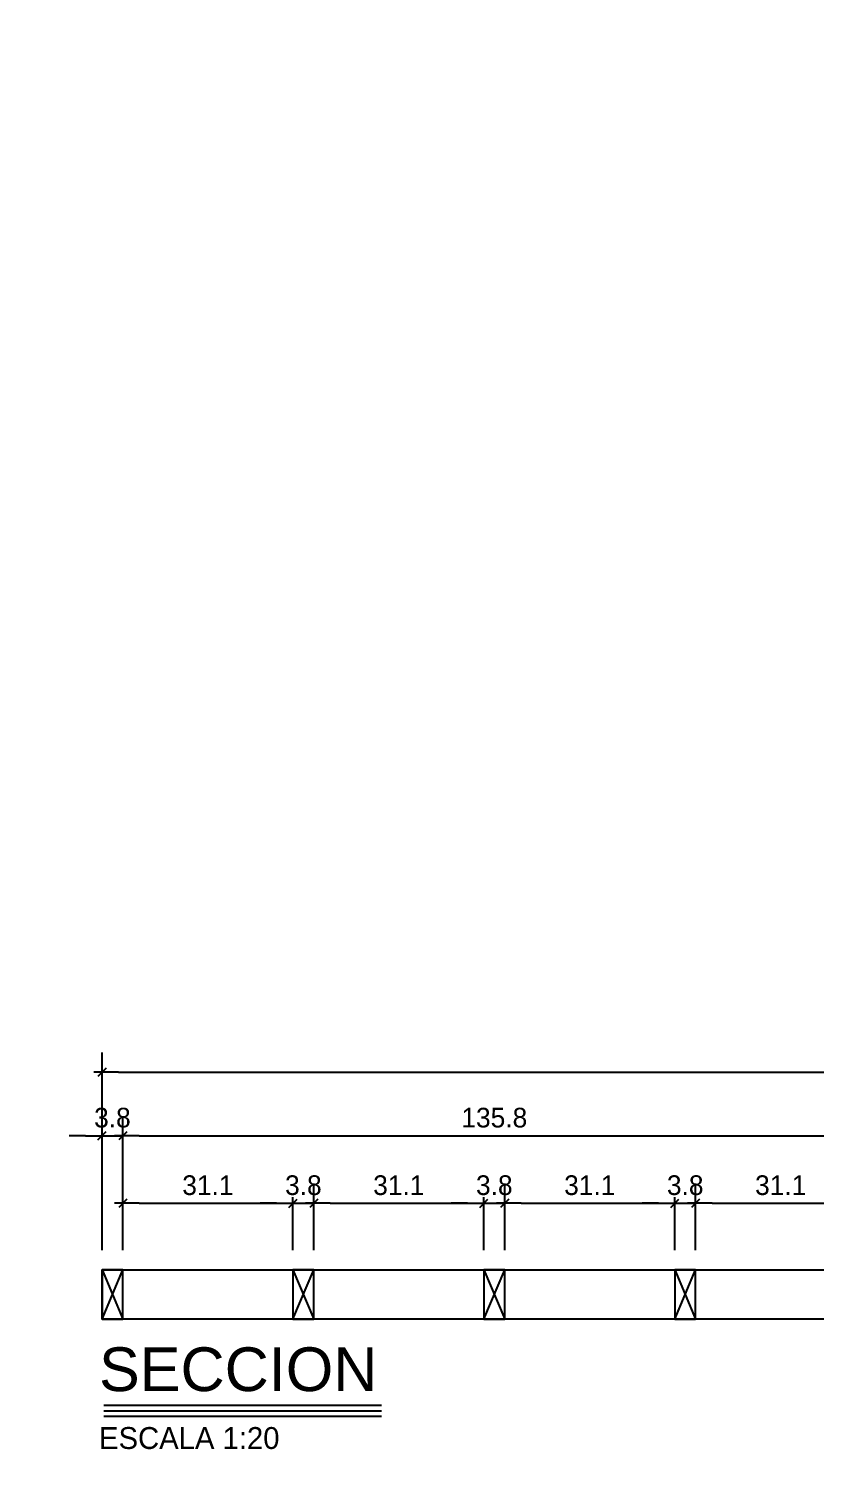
# Model space of a CAD drawing. Header units: millimetres. Extents: x 19458 to 19801, y 4351 to 4752.
# Drawn here: x 19518.848 to 19520.287, y 4507.75 to 4510.403 of the extents above; entities that cross this region are included whole.
import ezdxf
from ezdxf.enums import TextEntityAlignment as Align

# ---------------------------------------------------------------- set-up
doc = ezdxf.new("R2010")
doc.units = ezdxf.units.MM
for name, color, linetype in [('0 @ 0.2', 7, 'Continuous'), ('cotas', 1, 'Continuous'), ('cotas @ 400', 1, 'Continuous'), ('cotas @ 500', 1, 'Continuous'), ('PANELES PARED', 2, 'Continuous'), ('TEXTOS TITULOS @ 0.2', 3, 'Continuous')]:
    doc.layers.add(name, color=color, linetype=linetype)
doc.styles.add('century gothic', font='GOTHIC.TTF')
doc.styles.add('COTAS SMC', font='GOTHIC.TTF')
doc.styles.add('NOTAS', font='GOTHIC.TTF')
doc.styles.add('SMCtitulos', font='sanss___.ttf')
doc.dimstyles.new('ANOTATIVE 100 SMCONSTRUCCIONES', dxfattribs={"dimscale": 0, "dimtxt": 0.18, "dimasz": 0.15, "dimexe": 0.18, "dimexo": 0.09, "dimgap": 0.1, "dimtad": 1, "dimzin": 0, "dimdsep": 46, "dimtxsty": 'century gothic', "dimblk1": 'FLECHA1', "dimblk2": 'FLECHA1', "dimsah": 1, "dimcen": 0.18, "dimdle": 0.075, "dimclrd": 1, "dimclre": 1, "dimclrt": 2, "dimaunit": 1, "dimadec": 0, "dimazin": 0, "dimtfac": 0.75, "dimtix": 1, "dimtmove": 2, "dimatfit": 3, "dimfxl": 0.09, "dimtvp": 1.5, "dimtfill": 1, "dimtolj": 1, "dimtzin": 0, "dimarcsym": 0})
doc.dimstyles.new('ANOTATIVE CM SMCONSTRUCCIONES', dxfattribs={"dimscale": 0, "dimtxt": 0.18, "dimasz": 0.15, "dimexe": 0.18, "dimexo": 0.18, "dimgap": 0.07, "dimtad": 1, "dimdec": 1, "dimlfac": 100, "dimdsep": 46, "dimtxsty": 'century gothic', "dimblk1": 'FLECHA1', "dimblk2": 'FLECHA1', "dimsah": 1, "dimcen": 0.18, "dimdle": 0.075, "dimclrd": 1, "dimclre": 1, "dimclrt": 2, "dimaunit": 1, "dimadec": 0, "dimazin": 2, "dimtfac": 0.75, "dimtdec": 1, "dimtix": 1, "dimtmove": 2, "dimatfit": 3, "dimfxl": 0.09, "dimtvp": 1.5, "dimtfill": 1, "dimtolj": 1, "dimtzin": 0, "dimarcsym": 0})
doc.dimstyles.new('PIES SMCONSTRUCCIONES', dxfattribs={"dimscale": 0, "dimtxt": 0.18, "dimasz": 0.2, "dimexe": 0.18, "dimexo": 0, "dimgap": 0.1, "dimtad": 1, "dimdec": 0, "dimlfac": 39.370079, "dimzin": 0, "dimdsep": 46, "dimlunit": 4, "dimtxsty": 'COTAS SMC', "dimblk1": 'FLECHA1', "dimblk2": 'FLECHA1', "dimsah": 1, "dimcen": 0.2, "dimdle": 0.075, "dimclrd": 1, "dimclre": 1, "dimclrt": 2, "dimaunit": 1, "dimadec": 0, "dimazin": 0, "dimtfac": 0.75, "dimtdec": 0, "dimtix": 1, "dimtmove": 2, "dimatfit": 3, "dimfxl": 0.09, "dimtvp": 1.5, "dimtfill": 1, "dimtolj": 1, "dimtzin": 0, "dimarcsym": 0})

# ---------------------------------------------------------------- blocks, each defined once
blk = doc.blocks.new('FLECHA1')
at = {"color": 4}
blk.add_line((-0.246176, -0.248081), (0.248081, 0.25), dxfattribs=at)
at = {"color": 1}
blk.add_line((-1, 0), (0.496162, 0), dxfattribs=at)
blk = doc.blocks.new('*D1568')
at = {"layer": 'cotas', "color": 1, "lineweight": -2, "transparency": 16777216}
for p, q in [((19614.326, 4625.8448), (19614.326, 4700.8448)), ((19570.9836, 4550.8448), (19524.326, 4550.8448)), ((19614.326, 4548.4298), (19614.326, 4550.8448)), ((19570.5339, 4548.4298), (19524.326, 4548.4298)), ((19614.326, 4473.4298), (19614.326, 4398.4298))]:
    blk.add_line(p, q, dxfattribs=at)
at = {"layer": 'Defpoints', "color": 0, "transparency": 16777216}
for p in [(19614.326, 4550.8448), (19615.9836, 4550.8448), (19615.5339, 4548.4298)]:
    blk.add_point(p, dxfattribs=at)
at = {"layer": 'cotas', "color": 1, "lineweight": -2, "transparency": 16777216, "xscale": 75, "yscale": 75, "zscale": 75}
for p, rotation in [((19614.326, 4550.8448), 270), ((19614.326, 4548.4298), 90)]:
    blk.add_blockref('FLECHA1', p, dxfattribs=dict(at, rotation=rotation))
at = {"layer": 'cotas', "color": 2, "transparency": 16777216, "insert": (19517.3376, 4549.6373), "char_height": 90, "attachment_point": 5, "rotation": 90, "style": 'century gothic', "bg_fill": 3, "box_fill_scale": 1.1, "bg_fill_color": 256, "bg_fill_true_color": 13158600, "bg_fill_transparency": 0}
blk.add_mtext('\\A1;2.42', dxfattribs=at)
blk = doc.blocks.new('*D1620')
at = {"layer": 'cotas', "color": 1, "lineweight": -2, "transparency": 16777216}
for p, q in [((19614.326, 4610.8448), (19614.326, 4670.8448)), ((19579.9836, 4550.8448), (19542.326, 4550.8448)), ((19614.326, 4548.4298), (19614.326, 4550.8448)), ((19579.5339, 4548.4298), (19542.326, 4548.4298)), ((19614.326, 4488.4298), (19614.326, 4428.4298))]:
    blk.add_line(p, q, dxfattribs=at)
at = {"layer": 'Defpoints', "color": 0, "transparency": 16777216}
for p in [(19614.326, 4550.8448), (19615.9836, 4550.8448), (19615.5339, 4548.4298)]:
    blk.add_point(p, dxfattribs=at)
at = {"layer": 'cotas', "color": 1, "lineweight": -2, "transparency": 16777216, "xscale": 60, "yscale": 60, "zscale": 60}
for p, rotation in [((19614.326, 4550.8448), 270), ((19614.326, 4548.4298), 90)]:
    blk.add_blockref('FLECHA1', p, dxfattribs=dict(at, rotation=rotation))
at = {"layer": 'cotas', "color": 2, "transparency": 16777216, "insert": (19536.7353, 4549.6373), "char_height": 72, "attachment_point": 5, "rotation": 90, "style": 'century gothic', "bg_fill": 3, "box_fill_scale": 1.1, "bg_fill_color": 256, "bg_fill_true_color": 13158600, "bg_fill_transparency": 0}
blk.add_mtext('\\A1;2.42', dxfattribs=at)
blk = doc.blocks.new('*D1623')
at = {"layer": 'cotas', "color": 1, "lineweight": -2, "transparency": 16777216}
for p, q in [((19620.0128, 4651.7533), (19620.0128, 4751.7533)), ((19620.4168, 4551.7533), (19530.0128, 4551.7533)), ((19620.0128, 4550.5333), (19620.0128, 4551.7533)), ((19620.4168, 4550.5333), (19530.0128, 4550.5333)), ((19620.0128, 4450.5333), (19620.0128, 4350.5333))]:
    blk.add_line(p, q, dxfattribs=at)
at = {"layer": 'Defpoints', "color": 0, "transparency": 16777216}
for p in [(19620.0128, 4551.7533), (19620.4168, 4551.7533), (19620.4168, 4550.5333)]:
    blk.add_point(p, dxfattribs=at)
at = {"layer": 'cotas', "color": 1, "lineweight": -2, "transparency": 16777216, "xscale": 100, "yscale": 100, "zscale": 100}
for p, rotation in [((19620.0128, 4551.7533), 270), ((19620.0128, 4550.5333), 90)]:
    blk.add_blockref('FLECHA1', p, dxfattribs=dict(at, rotation=rotation))
at = {"layer": 'cotas', "color": 2, "transparency": 16777216, "insert": (19523.8809, 4551.1433), "char_height": 90, "attachment_point": 5, "rotation": 90, "style": 'COTAS SMC', "bg_fill": 3, "box_fill_scale": 1.1, "bg_fill_color": 256, "bg_fill_true_color": 13158600, "bg_fill_transparency": 0}
blk.add_mtext("\\A1;4'", dxfattribs=at)
blk = doc.blocks.new('*D1673')
at = {"layer": 'cotas', "color": 1, "lineweight": -2, "transparency": 16777216}
for p, q in [((19620.0128, 4631.7533), (19620.0128, 4711.7533)), ((19620.4168, 4551.7533), (19548.0128, 4551.7533)), ((19620.0128, 4550.5333), (19620.0128, 4551.7533)), ((19620.4168, 4550.5333), (19548.0128, 4550.5333)), ((19620.0128, 4470.5333), (19620.0128, 4390.5333))]:
    blk.add_line(p, q, dxfattribs=at)
at = {"layer": 'Defpoints', "color": 0, "transparency": 16777216}
for p in [(19620.0128, 4551.7533), (19620.4168, 4551.7533), (19620.4168, 4550.5333)]:
    blk.add_point(p, dxfattribs=at)
at = {"layer": 'cotas', "color": 1, "lineweight": -2, "transparency": 16777216, "xscale": 80, "yscale": 80, "zscale": 80}
for p, rotation in [((19620.0128, 4551.7533), 270), ((19620.0128, 4550.5333), 90)]:
    blk.add_blockref('FLECHA1', p, dxfattribs=dict(at, rotation=rotation))
at = {"layer": 'cotas', "color": 2, "transparency": 16777216, "insert": (19543.1073, 4551.1433), "char_height": 72, "attachment_point": 5, "rotation": 90, "style": 'COTAS SMC', "bg_fill": 3, "box_fill_scale": 1.1, "bg_fill_color": 256, "bg_fill_true_color": 13158600, "bg_fill_transparency": 0}
blk.add_mtext("\\A1;4'", dxfattribs=at)
blk = doc.blocks.new('PZ1')
at = {"layer": 'PANELES PARED'}
for p, q in [((19503.9863, 4507.8495), (19504.0243, 4507.7595)), ((19503.9863, 4507.7595), (19504.0243, 4507.8495))]:
    blk.add_line(p, q, dxfattribs=at)
blk.add_lwpolyline([(19503.9863, 4507.7595), (19504.0243, 4507.7595), (19504.0243, 4507.8495), (19503.9863, 4507.8495)], close=True, dxfattribs=at)
blk = doc.blocks.new('*U14')
at = {"color": 2}
blk.add_line((0, 0.052), (2.541, 0.052), dxfattribs=at)
at = {"color": 250}
blk.add_line((0, 0), (2.541, 0), dxfattribs=at)
at = {"color": 7}
blk.add_line((0, -0.047), (2.541, -0.047), dxfattribs=at)
at = {"color": 0, "linetype": 'ByBlock', "lineweight": -2, "style": 'NOTAS'}
for tag, p in [('1TITLE', (0.027, 1.014)), ('2TITLE', (-0.043, 0.181))]:
    blk.add_attdef(tag, p, '', height=0.3, dxfattribs=at)
blk.add_attdef('SCALE', text='', height=0.18, dxfattribs=at).set_placement((-0.043, -0.148), align=Align.TOP_LEFT)
blk = doc.blocks.new('*D213')
at = {"color": 1, "lineweight": -2, "transparency": 16777216}
for p, q in [((19518.9812, 4508.1704), (19518.9812, 4508.4156)), ((19519.0192, 4508.1704), (19519.0192, 4508.4156)), ((19518.9512, 4508.3796), (19518.9212, 4508.3796)), ((19518.9812, 4508.3796), (19519.0192, 4508.3796)), ((19519.0492, 4508.3796), (19519.0792, 4508.3796))]:
    blk.add_line(p, q, dxfattribs=at)
at = {"layer": 'Defpoints', "color": 0, "transparency": 16777216}
for p in [(19518.9812, 4508.1344), (19519.0192, 4508.1344)]:
    blk.add_point(p, dxfattribs=at)
at = {"color": 1, "lineweight": -2, "transparency": 16777216, "xscale": 0.03, "yscale": 0.03, "zscale": 0.03}
blk.add_blockref('FLECHA1', (19518.9812, 4508.3796), dxfattribs=at)
at = {"color": 1, "lineweight": -2, "transparency": 16777216, "xscale": 0.03, "yscale": 0.03, "zscale": 0.03, "rotation": 180}
blk.add_blockref('FLECHA1', (19519.0192, 4508.3796), dxfattribs=at)
at = {"color": 2, "transparency": 16777216, "insert": (19519.0002, 4508.4125), "char_height": 0.036, "attachment_point": 5, "style": 'century gothic', "bg_fill": 3, "box_fill_scale": 1.1, "bg_fill_color": 256, "bg_fill_true_color": 13158600, "bg_fill_transparency": 0}
blk.add_mtext('\\A1;3.8', dxfattribs=at)
at = {"layer": 'Defpoints', "color": 0, "transparency": 16777216}
blk.add_point((19519.0192, 4508.3796), dxfattribs=at)
blk = doc.blocks.new('*D222')
at = {"color": 1, "lineweight": -2, "transparency": 16777216}
for p, q in [((19519.0192, 4508.1704), (19519.0192, 4508.2921)), ((19519.3304, 4508.1704), (19519.3304, 4508.2921)), ((19519.0492, 4508.2561), (19519.3004, 4508.2561))]:
    blk.add_line(p, q, dxfattribs=at)
at = {"layer": 'Defpoints', "color": 0, "transparency": 16777216}
for p in [(19519.3304, 4508.2561), (19519.0192, 4508.1344), (19519.3304, 4508.1344)]:
    blk.add_point(p, dxfattribs=at)
at = {"color": 1, "lineweight": -2, "transparency": 16777216, "xscale": 0.03, "yscale": 0.03, "zscale": 0.03, "rotation": 180}
blk.add_blockref('FLECHA1', (19519.0192, 4508.2561), dxfattribs=at)
at = {"color": 1, "lineweight": -2, "transparency": 16777216, "xscale": 0.03, "yscale": 0.03, "zscale": 0.03}
blk.add_blockref('FLECHA1', (19519.3304, 4508.2561), dxfattribs=at)
at = {"color": 2, "transparency": 16777216, "insert": (19519.1748, 4508.289), "char_height": 0.036, "attachment_point": 5, "style": 'century gothic', "bg_fill": 3, "box_fill_scale": 1.1, "bg_fill_color": 256, "bg_fill_true_color": 13158600, "bg_fill_transparency": 0}
blk.add_mtext('\\A1;31.1', dxfattribs=at)
blk = doc.blocks.new('*D223')
at = {"color": 1, "lineweight": -2, "transparency": 16777216}
for p, q in [((19519.3304, 4508.1704), (19519.3304, 4508.2921)), ((19519.3684, 4508.1704), (19519.3684, 4508.2921)), ((19519.3004, 4508.2561), (19519.2704, 4508.2561)), ((19519.3304, 4508.2561), (19519.3684, 4508.2561)), ((19519.3984, 4508.2561), (19519.4284, 4508.2561))]:
    blk.add_line(p, q, dxfattribs=at)
at = {"layer": 'Defpoints', "color": 0, "transparency": 16777216}
for p in [(19519.3304, 4508.1344), (19519.3684, 4508.1344)]:
    blk.add_point(p, dxfattribs=at)
at = {"color": 1, "lineweight": -2, "transparency": 16777216, "xscale": 0.03, "yscale": 0.03, "zscale": 0.03}
blk.add_blockref('FLECHA1', (19519.3304, 4508.2561), dxfattribs=at)
at = {"color": 1, "lineweight": -2, "transparency": 16777216, "xscale": 0.03, "yscale": 0.03, "zscale": 0.03, "rotation": 180}
blk.add_blockref('FLECHA1', (19519.3684, 4508.2561), dxfattribs=at)
at = {"color": 2, "transparency": 16777216, "insert": (19519.3494, 4508.289), "char_height": 0.036, "attachment_point": 5, "style": 'century gothic', "bg_fill": 3, "box_fill_scale": 1.1, "bg_fill_color": 256, "bg_fill_true_color": 13158600, "bg_fill_transparency": 0}
blk.add_mtext('\\A1;3.8', dxfattribs=at)
at = {"layer": 'Defpoints', "color": 0, "transparency": 16777216}
blk.add_point((19519.3684, 4508.2561), dxfattribs=at)
blk = doc.blocks.new('*D224')
at = {"color": 1, "lineweight": -2, "transparency": 16777216}
for p, q in [((19519.3684, 4508.1704), (19519.3684, 4508.2921)), ((19519.6795, 4508.1704), (19519.6795, 4508.2921)), ((19519.3984, 4508.2561), (19519.6495, 4508.2561))]:
    blk.add_line(p, q, dxfattribs=at)
at = {"layer": 'Defpoints', "color": 0, "transparency": 16777216}
for p in [(19519.6795, 4508.2561), (19519.3684, 4508.1344), (19519.6795, 4508.1344)]:
    blk.add_point(p, dxfattribs=at)
at = {"color": 1, "lineweight": -2, "transparency": 16777216, "xscale": 0.03, "yscale": 0.03, "zscale": 0.03, "rotation": 180}
blk.add_blockref('FLECHA1', (19519.3684, 4508.2561), dxfattribs=at)
at = {"color": 1, "lineweight": -2, "transparency": 16777216, "xscale": 0.03, "yscale": 0.03, "zscale": 0.03}
blk.add_blockref('FLECHA1', (19519.6795, 4508.2561), dxfattribs=at)
at = {"color": 2, "transparency": 16777216, "insert": (19519.5239, 4508.289), "char_height": 0.036, "attachment_point": 5, "style": 'century gothic', "bg_fill": 3, "box_fill_scale": 1.1, "bg_fill_color": 256, "bg_fill_true_color": 13158600, "bg_fill_transparency": 0}
blk.add_mtext('\\A1;31.1', dxfattribs=at)
blk = doc.blocks.new('*D225')
at = {"color": 1, "lineweight": -2, "transparency": 16777216}
for p, q in [((19519.6795, 4508.1704), (19519.6795, 4508.2921)), ((19519.7175, 4508.1704), (19519.7175, 4508.2921)), ((19519.6495, 4508.2561), (19519.6195, 4508.2561)), ((19519.6795, 4508.2561), (19519.7175, 4508.2561)), ((19519.7475, 4508.2561), (19519.7775, 4508.2561))]:
    blk.add_line(p, q, dxfattribs=at)
at = {"layer": 'Defpoints', "color": 0, "transparency": 16777216}
for p in [(19519.6795, 4508.1344), (19519.7175, 4508.1344)]:
    blk.add_point(p, dxfattribs=at)
at = {"color": 1, "lineweight": -2, "transparency": 16777216, "xscale": 0.03, "yscale": 0.03, "zscale": 0.03}
blk.add_blockref('FLECHA1', (19519.6795, 4508.2561), dxfattribs=at)
at = {"color": 1, "lineweight": -2, "transparency": 16777216, "xscale": 0.03, "yscale": 0.03, "zscale": 0.03, "rotation": 180}
blk.add_blockref('FLECHA1', (19519.7175, 4508.2561), dxfattribs=at)
at = {"color": 2, "transparency": 16777216, "insert": (19519.6985, 4508.289), "char_height": 0.036, "attachment_point": 5, "style": 'century gothic', "bg_fill": 3, "box_fill_scale": 1.1, "bg_fill_color": 256, "bg_fill_true_color": 13158600, "bg_fill_transparency": 0}
blk.add_mtext('\\A1;3.8', dxfattribs=at)
at = {"layer": 'Defpoints', "color": 0, "transparency": 16777216}
blk.add_point((19519.7175, 4508.2561), dxfattribs=at)
blk = doc.blocks.new('*D226')
at = {"color": 1, "lineweight": -2, "transparency": 16777216}
for p, q in [((19519.7175, 4508.1704), (19519.7175, 4508.2921)), ((19520.0286, 4508.1704), (19520.0286, 4508.2921)), ((19519.7475, 4508.2561), (19519.9986, 4508.2561))]:
    blk.add_line(p, q, dxfattribs=at)
at = {"layer": 'Defpoints', "color": 0, "transparency": 16777216}
for p in [(19520.0286, 4508.2561), (19519.7175, 4508.1344), (19520.0286, 4508.1344)]:
    blk.add_point(p, dxfattribs=at)
at = {"color": 1, "lineweight": -2, "transparency": 16777216, "xscale": 0.03, "yscale": 0.03, "zscale": 0.03, "rotation": 180}
blk.add_blockref('FLECHA1', (19519.7175, 4508.2561), dxfattribs=at)
at = {"color": 1, "lineweight": -2, "transparency": 16777216, "xscale": 0.03, "yscale": 0.03, "zscale": 0.03}
blk.add_blockref('FLECHA1', (19520.0286, 4508.2561), dxfattribs=at)
at = {"color": 2, "transparency": 16777216, "insert": (19519.8731, 4508.289), "char_height": 0.036, "attachment_point": 5, "style": 'century gothic', "bg_fill": 3, "box_fill_scale": 1.1, "bg_fill_color": 256, "bg_fill_true_color": 13158600, "bg_fill_transparency": 0}
blk.add_mtext('\\A1;31.1', dxfattribs=at)
blk = doc.blocks.new('*D227')
at = {"color": 1, "lineweight": -2, "transparency": 16777216}
for p, q in [((19520.0286, 4508.1704), (19520.0286, 4508.2921)), ((19520.0666, 4508.1704), (19520.0666, 4508.2921)), ((19519.9986, 4508.2561), (19519.9686, 4508.2561)), ((19520.0286, 4508.2561), (19520.0666, 4508.2561)), ((19520.0966, 4508.2561), (19520.1266, 4508.2561))]:
    blk.add_line(p, q, dxfattribs=at)
at = {"layer": 'Defpoints', "color": 0, "transparency": 16777216}
for p in [(19520.0286, 4508.1344), (19520.0666, 4508.1344)]:
    blk.add_point(p, dxfattribs=at)
at = {"color": 1, "lineweight": -2, "transparency": 16777216, "xscale": 0.03, "yscale": 0.03, "zscale": 0.03}
blk.add_blockref('FLECHA1', (19520.0286, 4508.2561), dxfattribs=at)
at = {"color": 1, "lineweight": -2, "transparency": 16777216, "xscale": 0.03, "yscale": 0.03, "zscale": 0.03, "rotation": 180}
blk.add_blockref('FLECHA1', (19520.0666, 4508.2561), dxfattribs=at)
at = {"color": 2, "transparency": 16777216, "insert": (19520.0476, 4508.289), "char_height": 0.036, "attachment_point": 5, "style": 'century gothic', "bg_fill": 3, "box_fill_scale": 1.1, "bg_fill_color": 256, "bg_fill_true_color": 13158600, "bg_fill_transparency": 0}
blk.add_mtext('\\A1;3.8', dxfattribs=at)
at = {"layer": 'Defpoints', "color": 0, "transparency": 16777216}
blk.add_point((19520.0666, 4508.2561), dxfattribs=at)
blk = doc.blocks.new('*D228')
at = {"color": 1, "lineweight": -2, "transparency": 16777216}
for p, q in [((19520.0666, 4508.1704), (19520.0666, 4508.2921)), ((19520.3777, 4508.1704), (19520.3777, 4508.2921)), ((19520.0966, 4508.2561), (19520.3477, 4508.2561))]:
    blk.add_line(p, q, dxfattribs=at)
at = {"layer": 'Defpoints', "color": 0, "transparency": 16777216}
for p in [(19520.3777, 4508.2561), (19520.0666, 4508.1344), (19520.3777, 4508.1344)]:
    blk.add_point(p, dxfattribs=at)
at = {"color": 1, "lineweight": -2, "transparency": 16777216, "xscale": 0.03, "yscale": 0.03, "zscale": 0.03, "rotation": 180}
blk.add_blockref('FLECHA1', (19520.0666, 4508.2561), dxfattribs=at)
at = {"color": 1, "lineweight": -2, "transparency": 16777216, "xscale": 0.03, "yscale": 0.03, "zscale": 0.03}
blk.add_blockref('FLECHA1', (19520.3777, 4508.2561), dxfattribs=at)
at = {"color": 2, "transparency": 16777216, "insert": (19520.2222, 4508.289), "char_height": 0.036, "attachment_point": 5, "style": 'century gothic', "bg_fill": 3, "box_fill_scale": 1.1, "bg_fill_color": 256, "bg_fill_true_color": 13158600, "bg_fill_transparency": 0}
blk.add_mtext('\\A1;31.1', dxfattribs=at)
blk = doc.blocks.new('*D239')
at = {"color": 1, "lineweight": -2, "transparency": 16777216}
for p, q in [((19519.0192, 4508.1704), (19519.0192, 4508.4156)), ((19520.3777, 4508.1704), (19520.3777, 4508.4156)), ((19519.0492, 4508.3796), (19520.3477, 4508.3796))]:
    blk.add_line(p, q, dxfattribs=at)
at = {"layer": 'Defpoints', "color": 0, "transparency": 16777216}
for p in [(19520.3777, 4508.3796), (19519.0192, 4508.1344), (19520.3777, 4508.1344)]:
    blk.add_point(p, dxfattribs=at)
at = {"color": 1, "lineweight": -2, "transparency": 16777216, "xscale": 0.03, "yscale": 0.03, "zscale": 0.03, "rotation": 180}
blk.add_blockref('FLECHA1', (19519.0192, 4508.3796), dxfattribs=at)
at = {"color": 1, "lineweight": -2, "transparency": 16777216, "xscale": 0.03, "yscale": 0.03, "zscale": 0.03}
blk.add_blockref('FLECHA1', (19520.3777, 4508.3796), dxfattribs=at)
at = {"color": 2, "transparency": 16777216, "insert": (19519.6985, 4508.4125), "char_height": 0.036, "attachment_point": 5, "style": 'century gothic', "bg_fill": 3, "box_fill_scale": 1.1, "bg_fill_color": 256, "bg_fill_true_color": 13158600, "bg_fill_transparency": 0}
blk.add_mtext('\\A1;135.8', dxfattribs=at)
blk = doc.blocks.new('*D242')
at = {"color": 1, "lineweight": -2, "transparency": 16777216}
for p, q in [((19518.9812, 4508.1704), (19518.9812, 4508.5316)), ((19521.7927, 4508.1704), (19521.7927, 4508.5316)), ((19519.0112, 4508.4956), (19521.7627, 4508.4956))]:
    blk.add_line(p, q, dxfattribs=at)
at = {"layer": 'Defpoints', "color": 0, "transparency": 16777216}
for p in [(19521.7927, 4508.4956), (19518.9812, 4508.1344), (19521.7927, 4508.1344)]:
    blk.add_point(p, dxfattribs=at)
at = {"color": 1, "lineweight": -2, "transparency": 16777216, "xscale": 0.03, "yscale": 0.03, "zscale": 0.03, "rotation": 180}
blk.add_blockref('FLECHA1', (19518.9812, 4508.4956), dxfattribs=at)
at = {"color": 1, "lineweight": -2, "transparency": 16777216, "xscale": 0.03, "yscale": 0.03, "zscale": 0.03}
blk.add_blockref('FLECHA1', (19521.7927, 4508.4956), dxfattribs=at)
at = {"color": 2, "transparency": 16777216, "insert": (19520.387, 4508.5285), "char_height": 0.036, "attachment_point": 5, "style": 'century gothic', "bg_fill": 3, "box_fill_scale": 1.1, "bg_fill_color": 256, "bg_fill_true_color": 13158600, "bg_fill_transparency": 0}
blk.add_mtext('\\A1;281.1', dxfattribs=at)
blk = doc.blocks.new('*U1729')
at = {"layer": 'cotas @ 500'}
dim = blk.add_linear_dim(base=(19614.3260382735, 4550.8448237801), p1=(19615.5338597089, 4548.4298237801), p2=(19615.9836080801, 4550.8448237801), angle=90, dimstyle='ANOTATIVE 100 SMCONSTRUCCIONES', override={"dimscale": 500, "dimtix": 1, "dimtofl": 1, "dimtmove": 1, "dimatfit": 1}, dxfattribs=at)
dim.commit()
dim.dimension.update_dxf_attribs({"geometry": '*D1568', "text_midpoint": (19517.3375950376, 4549.6373237801)})
at = {"layer": 'cotas @ 400'}
dim = blk.add_linear_dim(base=(19614.3260382735, 4550.8448237801), p1=(19615.5338597089, 4548.4298237801), p2=(19615.9836080801, 4550.8448237801), angle=90, dimstyle='ANOTATIVE 100 SMCONSTRUCCIONES', override={"dimscale": 400, "dimtix": 1, "dimtofl": 1, "dimtmove": 1, "dimatfit": 1}, dxfattribs=at)
dim.commit()
dim.dimension.update_dxf_attribs({"geometry": '*D1620', "text_midpoint": (19536.7352836848, 4549.6373237801)})
blk = doc.blocks.new('*U1731')
at = {"layer": 'cotas @ 500'}
dim = blk.add_linear_dim(base=(19620.0128, 4551.7533), p1=(19620.4168, 4550.5333), p2=(19620.4168, 4551.7533), angle=90, dimstyle='PIES SMCONSTRUCCIONES', override={"dimscale": 500, "dimtix": 1, "dimtofl": 1, "dimtmove": 2, "dimatfit": 3}, dxfattribs=at)
dim.commit()
dim.dimension.update_dxf_attribs({"geometry": '*D1623', "text_midpoint": (19523.8809, 4551.1433)})
at = {"layer": 'cotas @ 400'}
dim = blk.add_linear_dim(base=(19620.0128, 4551.7533), p1=(19620.4168, 4550.5333), p2=(19620.4168, 4551.7533), angle=90, dimstyle='PIES SMCONSTRUCCIONES', override={"dimscale": 400, "dimtix": 1, "dimtofl": 1, "dimtmove": 2, "dimatfit": 3}, dxfattribs=at)
dim.commit()
dim.dimension.update_dxf_attribs({"geometry": '*D1673', "text_midpoint": (19543.1073, 4551.1433)})

msp = doc.modelspace()

# ---------------------------------------------------------------- block references
at = {"layer": 'cotas'}
msp.add_blockref('*U1729', (0, 0), dxfattribs=at)

# ---------------------------------------------------------------- next in the draw order: block references
msp.add_blockref('*U1731', (0, 0), dxfattribs=at)

# ---------------------------------------------------------------- next in the draw order: linework, layer by layer
at = {"layer": 'PANELES PARED'}
msp.add_lwpolyline([(19518.9812, 4508.1344), (19521.7927, 4508.1344), (19521.7927, 4508.0444), (19518.9812, 4508.0444)], close=True, dxfattribs=at)

# ---------------------------------------------------------------- next in the draw order: block references
for p in [(14.995, 0.2849), (15.3441, 0.2849), (15.6932, 0.2849), (16.0423, 0.2849)]:
    msp.add_blockref('PZ1', p)
at = {"layer": 'TEXTOS TITULOS @ 0.2'}
ref = msp.add_blockref('*U14', (19518.9843, 4507.8764), dxfattribs=dict(at, xscale=0.2, yscale=0.2, zscale=0.2))
ref.add_attrib('2TITLE', 'SECCION', (19518.9757, 4507.9127), dxfattribs={"layer": '0', "color": 0, "linetype": 'ByBlock', "lineweight": -2, "height": 0.08, "style": 'SMCtitulos'})
ref.add_attrib('SCALE', 'ESCALA 1:20', dxfattribs={"layer": '0', "color": 0, "linetype": 'ByBlock', "lineweight": -2, "height": 0.04, "style": 'NOTAS'}).set_placement((19518.9757, 4507.8469), align=Align.TOP_LEFT)

# ---------------------------------------------------------------- next in the draw order: dimensions: what is measured, and where the dimension line sits
at = {"layer": '0 @ 0.2'}
dim = msp.add_linear_dim(base=(19519.0192, 4508.3796), p1=(19518.9812, 4508.1344), p2=(19519.0192, 4508.1344), dimstyle='ANOTATIVE CM SMCONSTRUCCIONES', override={"dimscale": 0.2, "dimtix": 1, "dimtofl": 1, "dimtmove": 2, "dimatfit": 3}, dxfattribs=at)
dim.commit()
dim.dimension.update_dxf_attribs({"geometry": '*D213', "text_midpoint": (19519.0002, 4508.4125)})

# ---------------------------------------------------------------- next in the draw order: dimensions: what is measured, and where the dimension line sits
dim = msp.add_linear_dim(base=(19519.3304, 4508.2561), p1=(19519.0192, 4508.1344), p2=(19519.3304, 4508.1344), dimstyle='ANOTATIVE CM SMCONSTRUCCIONES', override={"dimscale": 0.2, "dimtix": 1, "dimtofl": 1, "dimtmove": 2, "dimatfit": 3}, dxfattribs=at)
dim.commit()
dim.dimension.update_dxf_attribs({"geometry": '*D222', "text_midpoint": (19519.1748, 4508.289)})

# ---------------------------------------------------------------- next in the draw order: dimensions: what is measured, and where the dimension line sits
dim = msp.add_linear_dim(base=(19519.3684, 4508.2561), p1=(19519.3304, 4508.1344), p2=(19519.3684, 4508.1344), dimstyle='ANOTATIVE CM SMCONSTRUCCIONES', override={"dimscale": 0.2, "dimtix": 1, "dimtofl": 1, "dimtmove": 2, "dimatfit": 3}, dxfattribs=at)
dim.commit()
dim.dimension.update_dxf_attribs({"geometry": '*D223', "text_midpoint": (19519.3494, 4508.289)})

# ---------------------------------------------------------------- next in the draw order: dimensions: what is measured, and where the dimension line sits
dim = msp.add_linear_dim(base=(19519.6795, 4508.2561), p1=(19519.3684, 4508.1344), p2=(19519.6795, 4508.1344), dimstyle='ANOTATIVE CM SMCONSTRUCCIONES', override={"dimscale": 0.2, "dimtix": 1, "dimtofl": 1, "dimtmove": 2, "dimatfit": 3}, dxfattribs=at)
dim.commit()
dim.dimension.update_dxf_attribs({"geometry": '*D224', "text_midpoint": (19519.5239, 4508.289)})

# ---------------------------------------------------------------- next in the draw order: dimensions: what is measured, and where the dimension line sits
dim = msp.add_linear_dim(base=(19519.7175, 4508.2561), p1=(19519.6795, 4508.1344), p2=(19519.7175, 4508.1344), dimstyle='ANOTATIVE CM SMCONSTRUCCIONES', override={"dimscale": 0.2, "dimtix": 1, "dimtofl": 1, "dimtmove": 2, "dimatfit": 3}, dxfattribs=at)
dim.commit()
dim.dimension.update_dxf_attribs({"geometry": '*D225', "text_midpoint": (19519.6985, 4508.289)})

# ---------------------------------------------------------------- next in the draw order: dimensions: what is measured, and where the dimension line sits
dim = msp.add_linear_dim(base=(19520.0286, 4508.2561), p1=(19519.7175, 4508.1344), p2=(19520.0286, 4508.1344), dimstyle='ANOTATIVE CM SMCONSTRUCCIONES', override={"dimscale": 0.2, "dimtix": 1, "dimtofl": 1, "dimtmove": 2, "dimatfit": 3}, dxfattribs=at)
dim.commit()
dim.dimension.update_dxf_attribs({"geometry": '*D226', "text_midpoint": (19519.8731, 4508.289)})

# ---------------------------------------------------------------- next in the draw order: dimensions: what is measured, and where the dimension line sits
dim = msp.add_linear_dim(base=(19520.0666, 4508.2561), p1=(19520.0286, 4508.1344), p2=(19520.0666, 4508.1344), dimstyle='ANOTATIVE CM SMCONSTRUCCIONES', override={"dimscale": 0.2, "dimtix": 1, "dimtofl": 1, "dimtmove": 2, "dimatfit": 3}, dxfattribs=at)
dim.commit()
dim.dimension.update_dxf_attribs({"geometry": '*D227', "text_midpoint": (19520.0476, 4508.289)})

# ---------------------------------------------------------------- next in the draw order: dimensions: what is measured, and where the dimension line sits
dim = msp.add_linear_dim(base=(19520.3777, 4508.2561), p1=(19520.0666, 4508.1344), p2=(19520.3777, 4508.1344), dimstyle='ANOTATIVE CM SMCONSTRUCCIONES', override={"dimscale": 0.2, "dimtix": 1, "dimtofl": 1, "dimtmove": 2, "dimatfit": 3}, dxfattribs=at)
dim.commit()
dim.dimension.update_dxf_attribs({"geometry": '*D228', "text_midpoint": (19520.2222, 4508.289)})

# ---------------------------------------------------------------- next in the draw order: dimensions: what is measured, and where the dimension line sits
dim = msp.add_linear_dim(base=(19520.3777421, 4508.3795783), p1=(19519.0192423, 4508.1343829), p2=(19520.3777421, 4508.1343829), dimstyle='ANOTATIVE CM SMCONSTRUCCIONES', override={"dimscale": 0.2, "dimtix": 1, "dimtofl": 1, "dimtmove": 2, "dimatfit": 3}, dxfattribs=at)
dim.commit()
dim.dimension.update_dxf_attribs({"geometry": '*D239', "text_midpoint": (19519.6984922, 4508.4124839)})

# ---------------------------------------------------------------- next in the draw order: dimensions: what is measured, and where the dimension line sits
dim = msp.add_linear_dim(base=(19521.7927421, 4508.4956235), p1=(19518.9812423, 4508.1343829), p2=(19521.7927421, 4508.1343829), dimstyle='ANOTATIVE CM SMCONSTRUCCIONES', override={"dimscale": 0.2, "dimtix": 1, "dimtofl": 1, "dimtmove": 2, "dimatfit": 3}, dxfattribs=at)
dim.commit()
dim.dimension.update_dxf_attribs({"geometry": '*D242', "text_midpoint": (19520.3869922, 4508.528529)})

doc.saveas('drawing.dxf')
